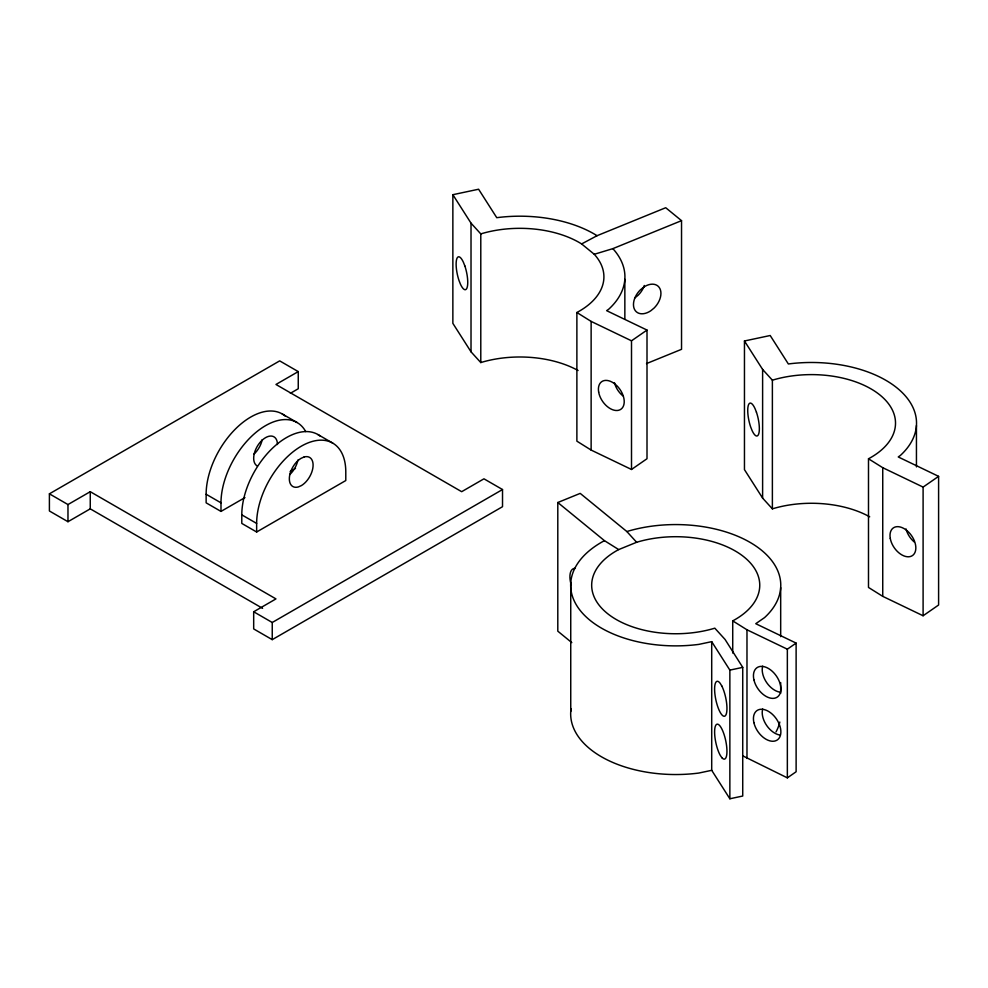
<?xml version="1.0" encoding="UTF-8"?>
<svg xmlns="http://www.w3.org/2000/svg" width="988" height="988" viewBox="0 0 988 988"><rect width="100%" height="100%" fill="white"/><g stroke="black" fill="none" stroke-linecap="round" stroke-linejoin="round"><path stroke-width="1.48" d="M634.938 297.857L638.248 295.128A16.808 11.214 -50.7 0 0 644.287 285.483M612.869 248.643L594.27 254.287A84.042 48.523 0 0 1 576.881 312.504L576.881 441.167L591.133 450.071L631.505 469.473L631.505 340.811L647.004 330.066L606.632 310.664L608.682 309.244A105.049 60.651 0 0 0 612.869 248.643L681.535 220.657L681.535 349.32L646.498 363.596M631.505 469.473L647.004 458.728L647.004 330.066M744.458 340.984L762.613 369.438L772.381 380.182A84.042 48.523 0 0 1 880.135 395.151A84.042 48.523 0 0 1 868.489 458.778L868.489 587.44L882.741 596.357L923.101 615.759L923.101 487.096L938.6 476.352L898.24 456.95L900.29 455.53A105.049 60.651 0 0 0 897.302 388.161A105.049 60.651 0 0 0 788.35 363.967L770.195 335.512L744.458 340.984L744.458 469.646L762.613 498.1L772.381 508.845A84.042 48.523 0 0 1 869.687 516.798M743.087 756.018L787.35 777.852L787.35 649.19L796.118 643.102L755.758 623.7L764.527 617.624A105.049 60.651 0 0 0 752.893 544.079A105.049 60.651 0 0 0 626.849 531.532L580.203 493.383L557.8 502.509L557.8 631.171L571.793 642.62M923.101 615.759L938.6 605.014L938.6 476.352M787.35 777.852L796.118 771.764L796.118 643.102M262.598 608.349L90.254 508.845L67.974 521.713L49.4 510.981L49.4 493.827L279.678 360.879L298.252 371.599L298.252 388.753L290.386 393.298M49.4 493.827L67.974 504.559L90.254 491.691L275.961 598.901L253.681 611.77L253.681 628.924L272.243 639.644L502.522 506.696L502.522 489.542L483.959 478.822L461.668 491.691L275.961 384.468L298.252 371.599M285.544 416.319A63.034 36.395 -60 0 0 235.984 428.459A63.034 36.395 -60 0 0 206.134 494.259L206.134 502.843L220.991 511.414L244.938 497.594M290.176 471.474L295.498 468.398M256.645 532.001L345.788 480.539L345.788 471.955A63.034 36.395 -60 0 0 301.217 446.23A63.034 36.395 -60 0 0 256.645 523.418L256.645 532.001L241.788 523.418L241.788 514.847A63.034 36.395 -60 0 1 270.848 449.824A63.034 36.395 -60 0 1 320.137 436.029M253.681 611.77L272.243 622.489L502.522 489.542M597.061 235.7A105.049 60.651 0 0 0 496.754 217.681L478.6 189.227L452.862 194.698L471.017 223.152L480.786 233.897A84.042 48.523 0 0 1 581.623 243.937L597.061 235.7L665.714 207.727L681.535 220.657M557.8 502.509L604.446 540.658L618.698 549.575L636.63 542.276A84.042 48.523 0 0 1 744.372 557.244A84.042 48.523 0 0 1 732.726 620.872L732.726 653.043M618.698 549.575A84.042 48.523 0 0 0 607.052 613.202A84.042 48.523 0 0 0 714.806 628.183L725.081 639.471L742.729 667.369L742.729 796.032L729.86 798.773L729.86 670.111L711.706 641.657L698.837 644.386A105.049 60.651 0 0 1 582.722 613.437A105.049 60.651 0 0 1 604.446 540.658M729.86 670.111L742.729 667.369M729.86 798.773L711.706 770.319L698.837 773.048A105.049 60.651 0 0 1 571.064 708.606M575.387 568.409L575.065 568.335A17.858 8.41 67.8 0 0 571.299 585.168M576.881 312.504L591.133 321.409L631.505 340.811M868.489 458.778L882.741 467.695L923.101 487.096M732.726 620.872L746.977 629.788L787.35 649.19M282.222 413.947L297.079 422.518M317.877 434.522L332.734 443.106M206.134 494.259L220.991 502.843L220.991 511.414M241.788 514.847L256.645 523.418M581.623 243.937L594.27 254.287M452.862 194.698L452.862 323.36L471.017 351.814L480.786 362.559A84.042 48.523 0 0 1 578.079 370.512M626.849 531.532L636.63 542.276M916.444 425.544L916.444 466.904M882.741 467.695L882.741 596.357M780.681 587.638L780.681 636.655M780.681 682.609L780.681 693.329M772.381 380.182L772.381 508.845M762.613 369.438L762.613 498.1M746.977 629.788L746.977 758.451M711.706 641.657L711.706 770.319M624.848 279.271L624.848 319.087M591.133 321.409L591.133 450.071M570.743 582.809L570.743 711.471M480.786 233.897L480.786 362.559M471.017 223.152L471.017 351.814M272.243 622.489L272.243 639.644M90.254 491.691L90.254 508.845M67.974 504.559L67.974 521.713M779.816 722.043A105.049 60.651 0 0 1 776.025 731.91M779.483 692.082A17.858 11.201 55.3 0 1 762.674 666.147M779.495 734.973A17.858 11.201 55.3 0 1 762.674 709.038M297.894 460.038A16.808 9.707 -60 0 1 289.645 474.685M220.991 502.843A63.034 36.395 -60 0 1 255.645 432.658A63.034 36.395 -60 0 1 305.712 431.583M262.191 439.722A16.808 9.707 -60 0 1 253.78 454.282M257.164 465.928A16.808 9.707 -60 0 1 261.017 441.315A16.808 9.707 -60 0 1 277.443 444.514M622.736 395.756A16.808 10.547 55.3 0 1 614.437 382.652M914.332 542.042A16.808 10.547 55.3 0 1 906.033 528.938M643.645 287.175L640.335 289.892A16.808 11.214 -50.7 0 0 634.518 309.405A16.808 11.214 -50.7 0 0 650.759 310.788L654.068 308.071A16.808 11.214 -50.7 0 0 659.885 288.558A16.808 11.214 -50.7 0 0 643.645 287.175M304.094 456.987L301.007 458.358A16.808 9.707 -60 0 0 289.41 477.229A16.808 9.707 -60 0 0 298.351 486.936L301.426 485.565A16.808 9.707 -60 0 0 313.023 466.694A16.808 9.707 -60 0 0 304.094 456.987M721.882 757.722L720.277 755.388A17.858 5.039 78 0 1 715.423 726.019A17.858 5.039 78 0 1 725.822 741.148A17.858 5.039 78 0 1 721.882 757.722M721.759 685.907L720.153 683.276A17.858 5.039 78 0 0 715.485 697.948A17.858 5.039 78 0 0 725.896 714.954A17.858 5.039 78 0 0 721.759 685.907M756.438 412.206L755.042 408.649A16.808 4.742 78 0 0 748.175 405.883A16.808 4.742 78 0 0 750.633 426.878L752.041 430.447A16.808 4.742 78 0 0 758.908 433.213A16.808 4.742 78 0 0 756.438 412.206M464.842 265.933L463.446 262.363A16.808 4.742 78 0 0 456.567 259.597A16.808 4.742 78 0 0 459.037 280.592L460.433 284.161A16.808 4.742 78 0 0 467.299 286.928A16.808 4.742 78 0 0 464.842 265.933M753.906 679.781A17.858 11.201 55.3 0 0 776.864 697.355A17.858 11.201 55.3 0 0 770.714 670A17.858 11.201 55.3 0 0 753.906 679.781M753.906 722.673A17.858 11.201 55.3 0 0 776.864 740.234A17.858 11.201 55.3 0 0 770.714 712.879A17.858 11.201 55.3 0 0 753.906 722.673M598.666 392.113A16.808 10.547 55.3 0 0 619.896 409.835A16.808 10.547 55.3 0 0 615.401 384.394A16.808 10.547 55.3 0 0 598.666 392.113M890.262 538.398A16.808 10.547 55.3 0 0 911.492 556.121A16.808 10.547 55.3 0 0 907.009 530.667A16.808 10.547 55.3 0 0 890.262 538.398"/></g></svg>
